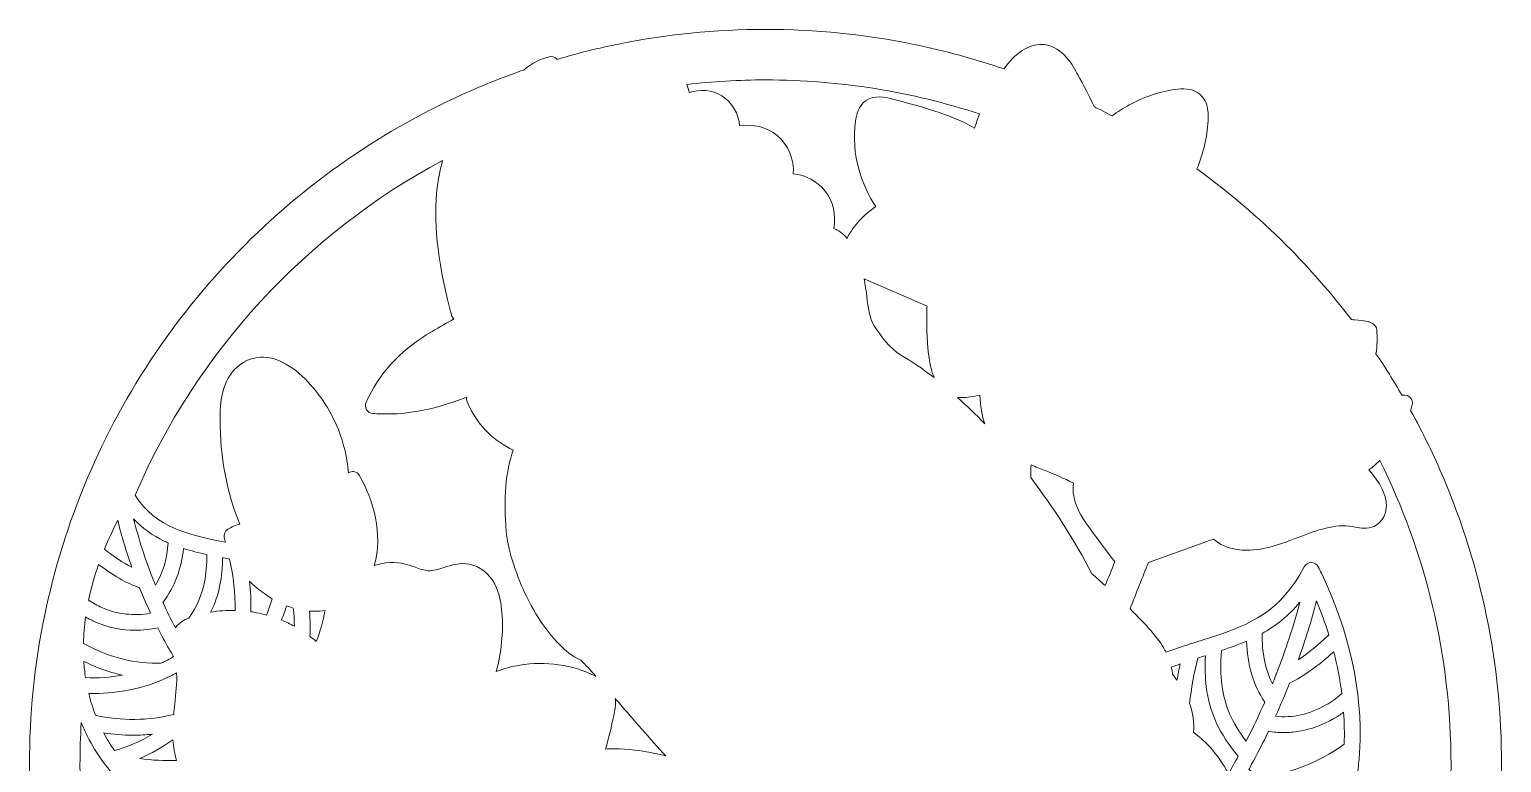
# Model space of a CAD drawing. Header units: inches. Extents: x -8.5 to 16.5, y -24.5 to 7.3.
# Drawn here: x -8.5 to -1.5, y -20.99 to -17.5 of the extents above; entities that cross this region are included whole.
import ezdxf

# ---------------------------------------------------------------- set-up
doc = ezdxf.new("R2010")
doc.units = ezdxf.units.IN
doc.header["$MEASUREMENT"] = 0
doc.layers.add('Layer 3', color=7, linetype='Continuous')

msp = doc.modelspace()

# ---------------------------------------------------------------- linework, layer by layer
at = {"layer": 'Layer 3', "lineweight": 0}
for points, knots in [([(-1.5, -21), (-1.5, -20.7626), (-1.5239, -20.5253), (-1.5711, -20.2947), (-1.6171, -20.0699), (-1.6857, -19.8489), (-1.7751, -19.6376), (-1.8218, -19.5272), (-1.8744, -19.4189), (-1.9324, -19.3135), (-1.9298, -19.3047), (-1.9274, -19.2958), (-1.9253, -19.2869), (-1.9223, -19.2747), (-1.9257, -19.2618), (-1.9342, -19.2526), (-1.9428, -19.2434), (-1.9553, -19.2391), (-1.9677, -19.2411), (-1.9695, -19.2414), (-1.9712, -19.2417), (-1.973, -19.2419), (-2.0122, -19.1745), (-2.0537, -19.1084), (-2.0973, -19.0438), (-2.0912, -19.0057), (-2.0899, -18.9671), (-2.0936, -18.9293), (-2.0946, -18.9194), (-2.1001, -18.9016), (-2.1259, -18.8937), (-2.131, -18.8921), (-2.1376, -18.8907), (-2.146, -18.8892), (-2.1585, -18.8871), (-2.1759, -18.8848), (-2.1976, -18.8826), (-2.2031, -18.882), (-2.2087, -18.8814), (-2.2142, -18.8809), (-2.3097, -18.7556), (-2.4138, -18.6364), (-2.5251, -18.5251), (-2.6563, -18.3939), (-2.7984, -18.2728), (-2.9487, -18.1639), (-2.9186, -18.0912), (-2.9001, -18.0139), (-2.8951, -17.9351), (-2.8937, -17.9131), (-2.8895, -17.8461), (-2.9355, -17.8078), (-2.9716, -17.7778), (-3.0198, -17.7808), (-3.0529, -17.7856), (-3.1282, -17.7967), (-3.2013, -17.8215), (-3.2701, -17.8592), (-3.2987, -17.8749), (-3.3258, -17.8924), (-3.3516, -17.9118), (-3.3801, -17.8965), (-3.4089, -17.8816), (-3.4379, -17.8671), (-3.4616, -17.8144), (-3.4887, -17.764), (-3.5144, -17.7163), (-3.5376, -17.6731), (-3.586, -17.5831), (-3.6735, -17.5726), (-3.7375, -17.5649), (-3.7997, -17.6005), (-3.8584, -17.6786), (-3.8608, -17.6817), (-3.8632, -17.6849), (-3.8655, -17.688), (-4.0059, -17.64), (-4.1495, -17.6008), (-4.2947, -17.5711), (-4.5253, -17.5239), (-4.7626, -17.5), (-5, -17.5), (-5.2374, -17.5), (-5.4747, -17.5239), (-5.7053, -17.5711), (-5.7361, -17.5774), (-5.7667, -17.5841), (-5.7973, -17.5913), (-5.8108, -17.5933), (-5.8242, -17.5965), (-5.8375, -17.6009), (-5.8891, -17.6136), (-5.9404, -17.6274), (-5.9914, -17.6425), (-5.9921, -17.6417), (-5.9928, -17.641), (-5.9935, -17.6403), (-6.0027, -17.6311), (-6.0161, -17.6273), (-6.0287, -17.6304), (-6.0726, -17.6409), (-6.113, -17.6619), (-6.1495, -17.6932), (-6.2214, -17.7182), (-6.2924, -17.7455), (-6.3624, -17.7751), (-6.5698, -17.8628), (-6.7698, -17.9714), (-6.9569, -18.0978), (-7.1422, -18.223), (-7.3165, -18.3668), (-7.4749, -18.5251), (-7.6332, -18.6835), (-7.777, -18.8578), (-7.9022, -19.0431), (-8.0286, -19.2302), (-8.1372, -19.4302), (-8.2249, -19.6376), (-8.3143, -19.8489), (-8.3829, -20.0699), (-8.4289, -20.2947), (-8.4761, -20.5253), (-8.5, -20.7626), (-8.5, -21), (-8.5, -21.2374), (-8.4761, -21.4747), (-8.4289, -21.7053), (-8.3829, -21.9301), (-8.3143, -22.1511), (-8.2249, -22.3624), (-8.2081, -22.4023), (-8.1904, -22.4419), (-8.172, -22.4812), (-8.1744, -22.4943), (-8.175, -22.5074), (-8.1739, -22.5205), (-8.1708, -22.5579), (-8.1534, -22.5888), (-8.1248, -22.6075), (-8.1183, -22.6117), (-8.1115, -22.6152), (-8.1043, -22.618), (-8.0434, -22.7346), (-7.9758, -22.848), (-7.9022, -22.9569), (-7.7901, -23.1229), (-7.663, -23.2801), (-7.5239, -23.4249), (-7.5185, -23.5009), (-7.508, -23.579), (-7.4924, -23.6589), (-7.4898, -23.672), (-7.4805, -23.6827), (-7.4678, -23.6871), (-7.4639, -23.6885), (-7.4597, -23.6892), (-7.4556, -23.6892), (-7.4468, -23.6892), (-7.438, -23.686), (-7.4311, -23.68), (-7.3982, -23.6515), (-7.3648, -23.629), (-7.3297, -23.612), (-7.212, -23.717), (-7.0872, -23.8142), (-6.9569, -23.9022), (-6.7698, -24.0286), (-6.5698, -24.1372), (-6.3624, -24.2249), (-6.1511, -24.3143), (-5.9301, -24.3829), (-5.7053, -24.4289), (-5.4747, -24.4761), (-5.2374, -24.5), (-5, -24.5), (-4.7626, -24.5), (-4.5253, -24.4761), (-4.2947, -24.4289), (-4.0699, -24.3829), (-3.8489, -24.3143), (-3.6376, -24.2249), (-3.4302, -24.1372), (-3.2302, -24.0286), (-3.0431, -23.9022), (-2.914, -23.815), (-2.7904, -23.7189), (-2.6737, -23.615), (-2.5492, -23.5467), (-2.4425, -23.4645), (-2.3571, -23.3702), (-2.3307, -23.3411), (-2.3066, -23.311), (-2.2845, -23.2799), (-2.2844, -23.2797), (-2.2842, -23.2794), (-2.284, -23.2791), (-2.2465, -23.2261), (-2.2153, -23.1703), (-2.1907, -23.1121), (-2.1906, -23.1118), (-2.1905, -23.1115), (-2.1904, -23.1112), (-2.1834, -23.0948), (-2.177, -23.0781), (-2.1711, -23.0612), (-2.146, -23.0269), (-2.1215, -22.9921), (-2.0978, -22.9569), (-1.9714, -22.7698), (-1.8628, -22.5698), (-1.7751, -22.3624), (-1.7662, -22.3414), (-1.7576, -22.3204), (-1.7491, -22.2992), (-1.7485, -22.299), (-1.7478, -22.2987), (-1.7472, -22.2985), (-1.7197, -22.2869), (-1.698, -22.2641), (-1.686, -22.2343), (-1.6724, -22.2003), (-1.672, -22.1601), (-1.6848, -22.1251), (-1.6382, -21.9877), (-1.6001, -21.8472), (-1.5711, -21.7053), (-1.5239, -21.4747), (-1.5, -21.2374), (-1.5, -21)], [0, 0, 0, 0, 1, 1, 1, 2, 2, 2, 3, 3, 3, 4, 4, 4, 5, 5, 5, 6, 6, 6, 7, 7, 7, 8, 8, 8, 9, 9, 9, 10, 10, 10, 11, 11, 11, 12, 12, 12, 13, 13, 13, 14, 14, 14, 15, 15, 15, 16, 16, 16, 17, 17, 17, 18, 18, 18, 19, 19, 19, 20, 20, 20, 21, 21, 21, 22, 22, 22, 23, 23, 23, 24, 24, 24, 25, 25, 25, 26, 26, 26, 27, 27, 27, 28, 28, 28, 29, 29, 29, 30, 30, 30, 31, 31, 31, 32, 32, 32, 33, 33, 33, 34, 34, 34, 35, 35, 35, 36, 36, 36, 37, 37, 37, 38, 38, 38, 39, 39, 39, 40, 40, 40, 41, 41, 41, 42, 42, 42, 43, 43, 43, 44, 44, 44, 45, 45, 45, 46, 46, 46, 47, 47, 47, 48, 48, 48, 49, 49, 49, 50, 50, 50, 51, 51, 51, 52, 52, 52, 53, 53, 53, 54, 54, 54, 55, 55, 55, 56, 56, 56, 57, 57, 57, 58, 58, 58, 59, 59, 59, 60, 60, 60, 61, 61, 61, 62, 62, 62, 63, 63, 63, 64, 64, 64, 65, 65, 65, 66, 66, 66, 67, 67, 67, 68, 68, 68, 69, 69, 69, 70, 70, 70, 71, 71, 71, 72, 72, 72, 73, 73, 73, 74, 74, 74, 75, 75, 75, 76, 76, 76, 76]), ([(-5, -17.7404), (-4.6446, -17.7404), (-4.3025, -17.7973), (-3.9823, -17.9024), (-3.9909, -17.9245), (-3.9986, -17.947), (-4.0054, -17.9697), (-4.1294, -17.9005), (-4.2668, -17.8651), (-4.4001, -17.8307), (-4.4286, -17.8233), (-4.4817, -17.8096), (-4.524, -17.8399), (-4.5587, -17.8648), (-4.5681, -17.9073), (-4.5722, -17.937), (-4.5827, -18.0139), (-4.5769, -18.0923), (-4.5551, -18.17), (-4.5379, -18.2312), (-4.5106, -18.2905), (-4.4753, -18.3436), (-4.5337, -18.3815), (-4.5816, -18.4337), (-4.6122, -18.4946), (-4.6331, -18.4698), (-4.6549, -18.4556), (-4.6755, -18.448), (-4.6633, -18.382), (-4.678, -18.3181), (-4.7181, -18.2679), (-4.7551, -18.2215), (-4.809, -18.1932), (-4.8679, -18.1877), (-4.8631, -18.1195), (-4.8912, -18.0492), (-4.9443, -18.005), (-4.9934, -17.9641), (-5.0608, -17.9482), (-5.1232, -17.9597), (-5.1272, -17.9025), (-5.158, -17.8472), (-5.2074, -17.8165), (-5.2539, -17.7877), (-5.3124, -17.7832), (-5.3632, -17.8009), (-5.3654, -17.7876), (-5.3688, -17.7745), (-5.3736, -17.7616), (-5.251, -17.7476), (-5.1264, -17.7404), (-5, -17.7404)], [0, 0, 0, 0, 1, 1, 1, 2, 2, 2, 3, 3, 3, 4, 4, 4, 5, 5, 5, 6, 6, 6, 7, 7, 7, 8, 8, 8, 9, 9, 9, 10, 10, 10, 11, 11, 11, 12, 12, 12, 13, 13, 13, 14, 14, 14, 15, 15, 15, 16, 16, 16, 17, 17, 17, 17]), ([(-6.5352, -18.1238), (-6.547, -18.1651), (-6.5555, -18.2076), (-6.5608, -18.2515), (-6.58, -18.4085), (-6.5614, -18.5879), (-6.5007, -18.8301), (-6.5007, -18.8303), (-6.5006, -18.8306), (-6.5005, -18.8308), (-6.4982, -18.8402), (-6.4958, -18.8497), (-6.4933, -18.8594), (-6.4913, -18.867), (-6.4871, -18.8735), (-6.4814, -18.8784), (-6.4824, -18.8789), (-6.4835, -18.8794), (-6.4845, -18.8799), (-6.4845, -18.8799), (-6.4933, -18.8848), (-6.4933, -18.8848), (-6.5604, -18.9218), (-6.6365, -18.9638), (-6.7086, -19.0242), (-6.7931, -19.0949), (-6.8554, -19.1771), (-6.899, -19.2755), (-6.904, -19.2867), (-6.9032, -19.2996), (-6.8968, -19.3101), (-6.8905, -19.3206), (-6.8794, -19.3273), (-6.8672, -19.3281), (-6.8408, -19.3297), (-6.8195, -19.3305), (-6.7982, -19.3305), (-6.7249, -19.3305), (-6.6067, -19.3221), (-6.4205, -19.2507), (-6.4221, -19.2581), (-6.4215, -19.266), (-6.4183, -19.2734), (-6.3931, -19.3316), (-6.359, -19.3816), (-6.3168, -19.422), (-6.2832, -19.4542), (-6.2437, -19.4811), (-6.1991, -19.5024), (-6.2352, -19.6026), (-6.2469, -19.7355), (-6.2331, -19.89), (-6.2261, -19.9683), (-6.1904, -20.085), (-6.1421, -20.1871), (-6.0984, -20.2795), (-6.0238, -20.4056), (-5.9162, -20.4815), (-5.9043, -20.4899), (-5.8913, -20.4969), (-5.8776, -20.5026), (-5.8562, -20.5243), (-5.8328, -20.5498), (-5.8074, -20.5783), (-5.9188, -20.5238), (-6.0462, -20.5053), (-6.1686, -20.526), (-6.2066, -20.5325), (-6.2439, -20.5426), (-6.28, -20.5564), (-6.2552, -20.4656), (-6.2459, -20.3702), (-6.2534, -20.2758), (-6.2565, -20.2367), (-6.2632, -20.1859), (-6.2876, -20.14), (-6.3145, -20.0893), (-6.3601, -20.0538), (-6.4094, -20.0452), (-6.4525, -20.0376), (-6.4929, -20.0502), (-6.5285, -20.0613), (-6.5553, -20.0697), (-6.5807, -20.0776), (-6.604, -20.0765), (-6.6236, -20.0755), (-6.6442, -20.068), (-6.6661, -20.0601), (-6.6809, -20.0547), (-6.6963, -20.0492), (-6.7127, -20.0451), (-6.76, -20.0333), (-6.8113, -20.036), (-6.8604, -20.0515), (-6.8163, -19.9054), (-6.8669, -19.7358), (-6.9307, -19.6236), (-6.9362, -19.6138), (-6.9459, -19.607), (-6.957, -19.6051), (-6.966, -19.6036), (-6.9752, -19.6054), (-6.9828, -19.6101), (-6.9887, -19.5405), (-7.005, -19.4709), (-7.0312, -19.405), (-7.0697, -19.3078), (-7.1292, -19.2198), (-7.2031, -19.1505), (-7.2845, -19.0742), (-7.3703, -19.0448), (-7.4447, -19.0678), (-7.4577, -19.0719), (-7.4703, -19.0776), (-7.4823, -19.0849), (-7.4839, -19.0858), (-7.4855, -19.0868), (-7.4871, -19.0879), (-7.5227, -19.1111), (-7.5523, -19.1478), (-7.57, -19.1923), (-7.5913, -19.2462), (-7.594, -19.3038), (-7.5938, -19.353), (-7.5932, -19.5365), (-7.5616, -19.7051), (-7.4999, -19.8549), (-7.5202, -19.8603), (-7.5393, -19.8684), (-7.557, -19.8795), (-7.5703, -19.8878), (-7.5771, -19.9035), (-7.5739, -19.9189), (-7.5724, -19.9263), (-7.5706, -19.9337), (-7.5685, -19.9411), (-7.7496, -19.9046), (-7.8951, -19.8736), (-7.9975, -19.7171), (-7.7049, -19.0345), (-7.1861, -18.472), (-6.5352, -18.1238)], [0, 0, 0, 0, 1, 1, 1, 2, 2, 2, 3, 3, 3, 4, 4, 4, 5, 5, 5, 6, 6, 6, 7, 7, 7, 8, 8, 8, 9, 9, 9, 10, 10, 10, 11, 11, 11, 12, 12, 12, 13, 13, 13, 14, 14, 14, 15, 15, 15, 16, 16, 16, 17, 17, 17, 18, 18, 18, 19, 19, 19, 20, 20, 20, 21, 21, 21, 22, 22, 22, 23, 23, 23, 24, 24, 24, 25, 25, 25, 26, 26, 26, 27, 27, 27, 28, 28, 28, 29, 29, 29, 30, 30, 30, 31, 31, 31, 32, 32, 32, 33, 33, 33, 34, 34, 34, 35, 35, 35, 36, 36, 36, 37, 37, 37, 38, 38, 38, 39, 39, 39, 40, 40, 40, 41, 41, 41, 42, 42, 42, 43, 43, 43, 44, 44, 44, 45, 45, 45, 46, 46, 46, 47, 47, 47, 47]), ([(-4.2243, -19.0459), (-4.2186, -19.0906), (-4.2101, -19.1276), (-4.1987, -19.1573), (-4.2544, -19.1138), (-4.3078, -19.0776), (-4.3564, -19.0507), (-4.4121, -19.0146), (-4.4501, -18.9621), (-4.4828, -18.9107), (-4.5065, -18.8735), (-4.5127, -18.8214), (-4.5187, -18.7709), (-4.5208, -18.753), (-4.523, -18.7346), (-4.5259, -18.7169), (-4.5273, -18.7085), (-4.5292, -18.6982), (-4.5316, -18.6867), (-4.5316, -18.6867), (-4.2319, -18.8172), (-4.2319, -18.8172), (-4.2325, -18.8253), (-4.2329, -18.8336), (-4.2328, -18.842), (-4.2328, -18.8455), (-4.2329, -18.8501), (-4.2329, -18.8558), (-4.2332, -18.8931), (-4.2339, -18.9708), (-4.2243, -19.0459)], [0, 0, 0, 0, 1, 1, 1, 2, 2, 2, 3, 3, 3, 4, 4, 4, 5, 5, 5, 6, 6, 6, 7, 7, 7, 8, 8, 8, 9, 9, 9, 10, 10, 10, 10]), ([(-3.9571, -19.3779), (-4.0002, -19.333), (-4.0439, -19.2906), (-4.087, -19.2516), (-4.0813, -19.2521), (-4.0756, -19.2523), (-4.0698, -19.2523), (-4.0402, -19.2523), (-4.0093, -19.2466), (-3.9812, -19.2409), (-3.9772, -19.2914), (-3.9705, -19.3397), (-3.9571, -19.3779)], [0, 0, 0, 0, 1, 1, 1, 2, 2, 2, 3, 3, 3, 4, 4, 4, 4]), ([(-3.7375, -19.5724), (-3.7154, -19.5821), (-3.6929, -19.591), (-3.6707, -19.5998), (-3.6257, -19.6177), (-3.5794, -19.6361), (-3.536, -19.6604), (-3.5397, -19.6906), (-3.5364, -19.7232), (-3.5257, -19.7553), (-3.5085, -19.8068), (-3.4761, -19.8505), (-3.4475, -19.889), (-3.4475, -19.889), (-3.3511, -20.0189), (-3.3511, -20.0189), (-3.3478, -20.0233), (-3.3439, -20.0285), (-3.3393, -20.0337), (-3.3544, -20.0718), (-3.3693, -20.1097), (-3.3841, -20.1476), (-3.4057, -20.1279), (-3.4271, -20.1089), (-3.4476, -20.0908), (-3.5315, -19.9308), (-3.6303, -19.7761), (-3.7391, -19.6334), (-3.7388, -19.6131), (-3.7383, -19.5927), (-3.7375, -19.5724)], [0, 0, 0, 0, 1, 1, 1, 2, 2, 2, 3, 3, 3, 4, 4, 4, 5, 5, 5, 6, 6, 6, 7, 7, 7, 8, 8, 8, 9, 9, 9, 10, 10, 10, 10]), ([(-1.8299, -21.762), (-1.8426, -21.7519), (-1.8567, -21.741), (-1.8724, -21.7291), (-1.9484, -21.6717), (-2.0396, -21.6091), (-2.1128, -21.5589), (-2.1377, -21.5418), (-2.1612, -21.5256), (-2.1804, -21.5122), (-2.1804, -21.5122), (-2.3009, -21.4281), (-2.3009, -21.4281), (-2.2566, -21.337), (-2.2236, -21.2403), (-2.2021, -21.1392), (-2.202, -21.1388), (-2.2019, -21.1384), (-2.2019, -21.1379), (-2.1926, -21.0941), (-2.1855, -21.0495), (-2.1806, -21.0042), (-2.1777, -20.9775), (-2.1756, -20.9507), (-2.1742, -20.9237), (-2.1742, -20.9235), (-2.1742, -20.9233), (-2.1742, -20.9232), (-2.1606, -20.6529), (-2.223, -20.3667), (-2.3566, -20.0887), (-2.3566, -20.0887), (-2.3566, -20.0886), (-2.3566, -20.0886), (-2.3615, -20.0786), (-2.3664, -20.0685), (-2.3714, -20.0585), (-2.3777, -20.046), (-2.3905, -20.038), (-2.4045, -20.0378), (-2.4186, -20.0377), (-2.4316, -20.0454), (-2.4381, -20.0579), (-2.55, -20.2715), (-2.6963, -20.3335), (-2.8787, -20.3929), (-2.8788, -20.3929), (-2.8789, -20.3929), (-2.879, -20.3929), (-2.8963, -20.3986), (-2.914, -20.4042), (-2.932, -20.4099), (-2.95, -20.4156), (-2.9683, -20.4215), (-2.987, -20.4275), (-2.9871, -20.4276), (-2.9872, -20.4276), (-2.9873, -20.4276), (-3.0223, -20.439), (-3.0584, -20.4512), (-3.0955, -20.465), (-3.0976, -20.4606), (-3.0998, -20.4563), (-3.1021, -20.452), (-3.1289, -20.4014), (-3.1926, -20.3308), (-3.2663, -20.2583), (-3.2373, -20.1826), (-3.208, -20.1089), (-3.1796, -20.0378), (-3.1796, -20.0378), (-2.9009, -19.9375), (-2.9009, -19.9375), (-2.8909, -19.9339), (-2.8804, -19.9301), (-2.8696, -19.9258), (-2.8407, -19.9517), (-2.8006, -19.9698), (-2.7572, -19.9759), (-2.7417, -19.9781), (-2.7263, -19.9791), (-2.7111, -19.9791), (-2.6263, -19.9791), (-2.5456, -19.9482), (-2.4672, -19.9182), (-2.3775, -19.8839), (-2.2927, -19.8514), (-2.2082, -19.8663), (-2.2044, -19.867), (-2.2004, -19.8678), (-2.1963, -19.8686), (-2.1701, -19.8738), (-2.1376, -19.8802), (-2.1057, -19.8654), (-2.0728, -19.8502), (-2.0506, -19.8158), (-2.0479, -19.7758), (-2.046, -19.7485), (-2.0523, -19.7206), (-2.0678, -19.6879), (-2.0835, -19.6548), (-2.1048, -19.6242), (-2.1309, -19.5968), (-2.1126, -19.5829), (-2.0952, -19.568), (-2.0788, -19.5521), (-1.8622, -19.9883), (-1.7404, -20.4799), (-1.7404, -21), (-1.7404, -21.2624), (-1.7714, -21.5175), (-1.8299, -21.762)], [0, 0, 0, 0, 1, 1, 1, 2, 2, 2, 3, 3, 3, 4, 4, 4, 5, 5, 5, 6, 6, 6, 7, 7, 7, 8, 8, 8, 9, 9, 9, 10, 10, 10, 11, 11, 11, 12, 12, 12, 13, 13, 13, 14, 14, 14, 15, 15, 15, 16, 16, 16, 17, 17, 17, 18, 18, 18, 19, 19, 19, 20, 20, 20, 21, 21, 21, 22, 22, 22, 23, 23, 23, 24, 24, 24, 25, 25, 25, 26, 26, 26, 27, 27, 27, 28, 28, 28, 29, 29, 29, 30, 30, 30, 31, 31, 31, 32, 32, 32, 33, 33, 33, 34, 34, 34, 35, 35, 35, 36, 36, 36, 37, 37, 37, 37]), ([(-8.0802, -19.8362), (-8.0617, -19.9118), (-8.0394, -19.9863), (-8.0136, -20.0597), (-8.056, -20.0375), (-8.099, -20.0089), (-8.1433, -19.9734), (-8.1248, -19.928), (-8.1038, -19.8823), (-8.0802, -19.8362)], [0, 0, 0, 0, 1, 1, 1, 2, 2, 2, 3, 3, 3, 3]), ([(-7.8588, -19.9356), (-7.8529, -19.9384), (-7.8469, -19.9411), (-7.8409, -19.9437), (-7.844, -20.0164), (-7.8647, -20.0862), (-7.9007, -20.146), (-7.9042, -20.1375), (-7.9077, -20.1289), (-7.9111, -20.1203), (-7.9119, -20.1171), (-7.9131, -20.114), (-7.9148, -20.1111), (-7.9505, -20.0196), (-7.9805, -19.9256), (-8.0045, -19.8299), (-7.9634, -19.8739), (-7.9155, -19.9085), (-7.8588, -19.9356)], [0, 0, 0, 0, 1, 1, 1, 2, 2, 2, 3, 3, 3, 4, 4, 4, 5, 5, 5, 6, 6, 6, 6]), ([(-7.8033, -20.3455), (-7.8042, -20.3467), (-7.805, -20.3479), (-7.8058, -20.3492), (-7.8269, -20.3092), (-7.8468, -20.2686), (-7.8656, -20.2274), (-7.8099, -20.1545), (-7.7759, -20.0651), (-7.7676, -19.9708), (-7.7319, -19.9819), (-7.6949, -19.991), (-7.6568, -19.9993), (-7.6564, -20.0488), (-7.6599, -20.0909), (-7.6675, -20.1297), (-7.6792, -20.1895), (-7.7033, -20.2453), (-7.7426, -20.3021), (-7.7646, -20.3108), (-7.7874, -20.3233), (-7.8033, -20.3455)], [0, 0, 0, 0, 1, 1, 1, 2, 2, 2, 3, 3, 3, 4, 4, 4, 5, 5, 5, 6, 6, 6, 7, 7, 7, 7]), ([(-7.5217, -20.2654), (-7.5611, -20.2644), (-7.6002, -20.2673), (-7.6384, -20.2738), (-7.6173, -20.2318), (-7.6028, -20.1892), (-7.5939, -20.1442), (-7.5862, -20.1046), (-7.5822, -20.0627), (-7.5818, -20.0148), (-7.58, -20.0152), (-7.5783, -20.0156), (-7.5765, -20.0159), (-7.5672, -20.0178), (-7.5577, -20.0197), (-7.5482, -20.0216), (-7.5299, -20.102), (-7.5211, -20.1844), (-7.5217, -20.2654)], [0, 0, 0, 0, 1, 1, 1, 2, 2, 2, 3, 3, 3, 4, 4, 4, 5, 5, 5, 6, 6, 6, 6]), ([(-8.1711, -20.0469), (-8.105, -20.0974), (-8.0408, -20.1342), (-7.9762, -20.1587), (-7.96, -20.199), (-7.9426, -20.239), (-7.9241, -20.2786), (-8.0014, -20.2931), (-8.084, -20.284), (-8.1558, -20.2522), (-8.1777, -20.2425), (-8.1988, -20.2307), (-8.2187, -20.2168), (-8.207, -20.1611), (-8.1912, -20.1043), (-8.1711, -20.0469)], [0, 0, 0, 0, 1, 1, 1, 2, 2, 2, 3, 3, 3, 4, 4, 4, 5, 5, 5, 5]), ([(-7.358, -20.249), (-7.3624, -20.2619), (-7.3672, -20.2747), (-7.3723, -20.2874), (-7.388, -20.2831), (-7.4039, -20.2794), (-7.4201, -20.2764), (-7.4289, -20.2747), (-7.4377, -20.2732), (-7.4466, -20.2719), (-7.4459, -20.2233), (-7.4485, -20.1746), (-7.4541, -20.1263), (-7.442, -20.1384), (-7.4292, -20.15), (-7.4157, -20.1612), (-7.3933, -20.1796), (-7.3699, -20.196), (-7.3458, -20.21), (-7.3496, -20.2231), (-7.3536, -20.2361), (-7.358, -20.249)], [0, 0, 0, 0, 1, 1, 1, 2, 2, 2, 3, 3, 3, 4, 4, 4, 5, 5, 5, 6, 6, 6, 7, 7, 7, 7]), ([(-2.5705, -20.5668), (-2.5722, -20.5698), (-2.5735, -20.573), (-2.5743, -20.5763), (-2.5794, -20.5894), (-2.5846, -20.6025), (-2.5899, -20.6155), (-2.6239, -20.5465), (-2.6405, -20.4634), (-2.6377, -20.3749), (-2.5731, -20.3388), (-2.5131, -20.2922), (-2.4587, -20.2259), (-2.4899, -20.3414), (-2.5273, -20.4553), (-2.5705, -20.5668)], [0, 0, 0, 0, 1, 1, 1, 2, 2, 2, 3, 3, 3, 4, 4, 4, 5, 5, 5, 5]), ([(-2.4662, -20.5007), (-2.4333, -20.4083), (-2.4044, -20.3148), (-2.3797, -20.2204), (-2.3574, -20.2742), (-2.3379, -20.3278), (-2.3213, -20.3813), (-2.3712, -20.4295), (-2.4192, -20.4691), (-2.4662, -20.5007)], [0, 0, 0, 0, 1, 1, 1, 2, 2, 2, 3, 3, 3, 3]), ([(-8.2327, -20.2968), (-8.2176, -20.3057), (-8.2021, -20.3137), (-8.1861, -20.3208), (-8.1271, -20.3469), (-8.0618, -20.3602), (-7.9967, -20.3602), (-7.9608, -20.3602), (-7.925, -20.3562), (-7.8902, -20.348), (-7.8729, -20.3822), (-7.8547, -20.416), (-7.8357, -20.4495), (-7.8356, -20.4496), (-7.8356, -20.4497), (-7.8355, -20.4498), (-7.8309, -20.4579), (-7.8263, -20.4659), (-7.8216, -20.474), (-7.8193, -20.4779), (-7.8171, -20.4817), (-7.8148, -20.4855), (-7.8337, -20.4967), (-7.8532, -20.507), (-7.8732, -20.5163), (-7.9923, -20.5227), (-8.1256, -20.4887), (-8.2431, -20.4224), (-8.2422, -20.3812), (-8.2387, -20.3393), (-8.2327, -20.2968)], [0, 0, 0, 0, 1, 1, 1, 2, 2, 2, 3, 3, 3, 4, 4, 4, 5, 5, 5, 6, 6, 6, 7, 7, 7, 8, 8, 8, 9, 9, 9, 10, 10, 10, 10]), ([(-7.3012, -20.3116), (-7.2962, -20.2989), (-7.2914, -20.2861), (-7.287, -20.2732), (-7.2836, -20.2632), (-7.2805, -20.2532), (-7.2774, -20.2432), (-7.2669, -20.2473), (-7.2563, -20.2509), (-7.2458, -20.2541), (-7.2446, -20.2626), (-7.2437, -20.2712), (-7.2429, -20.2798), (-7.2411, -20.2995), (-7.2403, -20.3199), (-7.2403, -20.3406), (-7.2599, -20.3298), (-7.2803, -20.3202), (-7.3012, -20.3116)], [0, 0, 0, 0, 1, 1, 1, 2, 2, 2, 3, 3, 3, 4, 4, 4, 5, 5, 5, 6, 6, 6, 6]), ([(-7.1361, -20.4134), (-7.1374, -20.4123), (-7.1387, -20.4111), (-7.14, -20.41), (-7.1486, -20.4026), (-7.1575, -20.3954), (-7.1665, -20.3885), (-7.1644, -20.3492), (-7.1649, -20.3103), (-7.1683, -20.2731), (-7.1684, -20.2717), (-7.1686, -20.2703), (-7.1687, -20.2688), (-7.1607, -20.2694), (-7.1528, -20.2698), (-7.145, -20.2698), (-7.1277, -20.2698), (-7.1108, -20.2683), (-7.0944, -20.2653), (-7.1037, -20.316), (-7.1176, -20.3655), (-7.1361, -20.4134)], [0, 0, 0, 0, 1, 1, 1, 2, 2, 2, 3, 3, 3, 4, 4, 4, 5, 5, 5, 6, 6, 6, 7, 7, 7, 7]), ([(-2.6263, -20.702), (-2.6537, -20.7648), (-2.6831, -20.8268), (-2.7142, -20.8877), (-2.782, -20.8003), (-2.8181, -20.7162), (-2.8297, -20.6205), (-2.8355, -20.5724), (-2.8362, -20.5197), (-2.8318, -20.4563), (-2.7908, -20.4426), (-2.7511, -20.4283), (-2.7127, -20.4117), (-2.7098, -20.521), (-2.6799, -20.6222), (-2.6263, -20.702)], [0, 0, 0, 0, 1, 1, 1, 2, 2, 2, 3, 3, 3, 4, 4, 4, 5, 5, 5, 5]), ([(-8.2332, -20.5851), (-8.237, -20.5598), (-8.2397, -20.5342), (-8.2414, -20.5082), (-8.192, -20.5328), (-8.1406, -20.5524), (-8.0879, -20.5666), (-8.0777, -20.5694), (-8.0675, -20.5719), (-8.0573, -20.5742), (-8.1147, -20.5844), (-8.1738, -20.5882), (-8.2332, -20.5851)], [0, 0, 0, 0, 1, 1, 1, 2, 2, 2, 3, 3, 3, 4, 4, 4, 4]), ([(-2.9041, -20.6295), (-2.8896, -20.7492), (-2.8425, -20.8521), (-2.7522, -20.96), (-2.7672, -20.9877), (-2.7825, -21.0151), (-2.7982, -21.0423), (-2.8232, -20.9965), (-2.8532, -20.9537), (-2.8879, -20.9144), (-2.9025, -20.8979), (-2.93, -20.8735), (-2.9643, -20.8451), (-2.9605, -20.8008), (-2.9671, -20.7542), (-2.9832, -20.7085), (-2.9755, -20.6367), (-2.9625, -20.5641), (-2.9441, -20.4925), (-2.9323, -20.4887), (-2.9208, -20.485), (-2.9093, -20.4814), (-2.909, -20.4813), (-2.9087, -20.4812), (-2.9083, -20.4811), (-2.9109, -20.5364), (-2.9095, -20.5845), (-2.9041, -20.6295)], [0, 0, 0, 0, 1, 1, 1, 2, 2, 2, 3, 3, 3, 4, 4, 4, 5, 5, 5, 6, 6, 6, 7, 7, 7, 8, 8, 8, 9, 9, 9, 9]), ([(-2.3349, -20.7156), (-2.4111, -20.7597), (-2.4965, -20.7787), (-2.5749, -20.7697), (-2.5513, -20.7176), (-2.529, -20.6651), (-2.5081, -20.6122), (-2.4393, -20.5776), (-2.3701, -20.5283), (-2.2982, -20.4624), (-2.2809, -20.5293), (-2.268, -20.5957), (-2.2596, -20.6614), (-2.2836, -20.6822), (-2.3088, -20.7005), (-2.3349, -20.7156)], [0, 0, 0, 0, 1, 1, 1, 2, 2, 2, 3, 3, 3, 4, 4, 4, 5, 5, 5, 5]), ([(-8.1926, -20.6611), (-8.0724, -20.6611), (-7.9542, -20.6356), (-7.8479, -20.5871), (-7.8476, -20.587), (-7.8474, -20.5869), (-7.8472, -20.5868), (-7.8312, -20.5795), (-7.8154, -20.5716), (-7.8, -20.5633), (-7.798, -20.6113), (-7.8034, -20.661), (-7.8091, -20.7126), (-7.8108, -20.7285), (-7.8126, -20.7448), (-7.8141, -20.7611), (-7.9345, -20.7907), (-8.0629, -20.7925), (-8.1854, -20.7649), (-8.1987, -20.7312), (-8.2096, -20.6964), (-8.2183, -20.6607), (-8.2097, -20.6609), (-8.2012, -20.6611), (-8.1926, -20.6611)], [0, 0, 0, 0, 1, 1, 1, 2, 2, 2, 3, 3, 3, 4, 4, 4, 5, 5, 5, 6, 6, 6, 7, 7, 7, 8, 8, 8, 8]), ([(-3.0706, -20.5357), (-3.0562, -20.5304), (-3.042, -20.5253), (-3.0279, -20.5204), (-3.0337, -20.5459), (-3.0389, -20.5714), (-3.0434, -20.597), (-3.05, -20.5882), (-3.0569, -20.5796), (-3.064, -20.5712), (-3.0656, -20.5593), (-3.0678, -20.5475), (-3.0706, -20.5357)], [0, 0, 0, 0, 1, 1, 1, 2, 2, 2, 3, 3, 3, 4, 4, 4, 4]), ([(-5.7213, -20.7657), (-5.717, -20.7463), (-5.7105, -20.7164), (-5.7141, -20.6856), (-5.7084, -20.6924), (-5.7025, -20.6992), (-5.6966, -20.706), (-5.6273, -20.7868), (-5.5515, -20.8752), (-5.4737, -20.9584), (-5.491, -20.9539), (-5.5101, -20.9493), (-5.5305, -20.945), (-5.5315, -20.9448), (-5.5325, -20.9446), (-5.5335, -20.9444), (-5.5886, -20.9331), (-5.6534, -20.9242), (-5.7209, -20.9242), (-5.7345, -20.9242), (-5.7478, -20.9245), (-5.7608, -20.9253), (-5.7449, -20.8716), (-5.7326, -20.8178), (-5.7213, -20.7657)], [0, 0, 0, 0, 1, 1, 1, 2, 2, 2, 3, 3, 3, 4, 4, 4, 5, 5, 5, 6, 6, 6, 7, 7, 7, 8, 8, 8, 8]), ([(-2.6442, -21.0537), (-2.6641, -21.0447), (-2.6834, -21.0346), (-2.7022, -21.0234), (-2.6981, -21.016), (-2.694, -21.0086), (-2.69, -21.0012), (-2.6612, -20.9482), (-2.6338, -20.8947), (-2.6079, -20.8406), (-2.5844, -20.8449), (-2.5604, -20.847), (-2.536, -20.847), (-2.5118, -20.847), (-2.4873, -20.8449), (-2.4625, -20.8408), (-2.4053, -20.8311), (-2.3497, -20.8108), (-2.2973, -20.7804), (-2.2815, -20.7713), (-2.266, -20.7612), (-2.2508, -20.7502), (-2.2473, -20.8015), (-2.2466, -20.8522), (-2.2485, -20.9022), (-2.3766, -20.9944), (-2.5194, -21.0492), (-2.6442, -21.0537)], [0, 0, 0, 0, 1, 1, 1, 2, 2, 2, 3, 3, 3, 4, 4, 4, 5, 5, 5, 6, 6, 6, 7, 7, 7, 8, 8, 8, 9, 9, 9, 9]), ([(-8.0013, -22.2739), (-8.1676, -21.8826), (-8.2596, -21.452), (-8.2596, -21), (-8.2596, -20.9327), (-8.2576, -20.866), (-8.2536, -20.7997), (-8.2423, -20.8279), (-8.2295, -20.8553), (-8.2153, -20.8821), (-8.194, -20.9222), (-8.1694, -20.9607), (-8.1417, -20.9973), (-8.1414, -20.9978), (-8.141, -20.9983), (-8.1406, -20.9988), (-8.14, -20.9995), (-8.1395, -21.0002), (-8.139, -21.0009), (-8.1384, -21.0017), (-8.1378, -21.0025), (-8.1372, -21.0032), (-8.0858, -21.0699), (-8.0241, -21.1303), (-7.9525, -21.1838), (-7.943, -21.1909), (-7.9335, -21.1976), (-7.924, -21.204), (-7.9528, -21.2499), (-7.971, -21.3008), (-7.9875, -21.3471), (-7.9875, -21.3471), (-8.073, -21.5876), (-8.073, -21.5876), (-8.0824, -21.6137), (-8.0979, -21.6575), (-8.0809, -21.6991), (-8.063, -21.743), (-8.0207, -21.7615), (-7.9867, -21.7764), (-7.9844, -21.7774), (-7.9822, -21.7784), (-7.9799, -21.7794), (-7.9259, -21.8033), (-7.8756, -21.8384), (-7.8346, -21.8809), (-7.8262, -21.8894), (-7.8182, -21.8984), (-7.8097, -21.9078), (-7.7863, -21.9339), (-7.7622, -21.9608), (-7.7306, -21.9816), (-7.6916, -22.0072), (-7.6436, -22.0211), (-7.592, -22.0216), (-7.5909, -22.0217), (-7.5898, -22.0217), (-7.5888, -22.0217), (-7.5439, -22.0217), (-7.497, -22.0118), (-7.4531, -21.9932), (-7.448, -21.991), (-7.4429, -21.9887), (-7.4379, -21.9863), (-7.4379, -21.9939), (-7.4377, -22.0014), (-7.4374, -22.0088), (-7.4356, -22.0456), (-7.4288, -22.0826), (-7.4171, -22.1197), (-7.5302, -22.1159), (-7.6432, -22.1289), (-7.7472, -22.1578), (-7.8419, -22.1841), (-7.9281, -22.2236), (-8.0013, -22.2739)], [0, 0, 0, 0, 1, 1, 1, 2, 2, 2, 3, 3, 3, 4, 4, 4, 5, 5, 5, 6, 6, 6, 7, 7, 7, 8, 8, 8, 9, 9, 9, 10, 10, 10, 11, 11, 11, 12, 12, 12, 13, 13, 13, 14, 14, 14, 15, 15, 15, 16, 16, 16, 17, 17, 17, 18, 18, 18, 19, 19, 19, 20, 20, 20, 21, 21, 21, 22, 22, 22, 23, 23, 23, 24, 24, 24, 25, 25, 25, 25]), ([(-8.0084, -20.8594), (-7.9769, -20.8594), (-7.9454, -20.8578), (-7.9142, -20.8545), (-7.9743, -20.8905), (-8.0348, -20.9167), (-8.0952, -20.9328), (-8.1143, -20.9056), (-8.1316, -20.8776), (-8.147, -20.8486), (-8.1011, -20.8558), (-8.0547, -20.8594), (-8.0084, -20.8594)], [0, 0, 0, 0, 1, 1, 1, 2, 2, 2, 3, 3, 3, 4, 4, 4, 4]), ([(-7.8006, -20.9792), (-7.8575, -20.9822), (-7.9156, -20.9791), (-7.975, -20.97), (-7.9221, -20.9471), (-7.8694, -20.9173), (-7.8174, -20.8809), (-7.8163, -20.8988), (-7.8144, -20.9159), (-7.8116, -20.9322), (-7.8088, -20.9486), (-7.8052, -20.9642), (-7.8006, -20.9792)], [0, 0, 0, 0, 1, 1, 1, 2, 2, 2, 3, 3, 3, 4, 4, 4, 4])]:
    msp.add_open_spline(points, degree=3, knots=knots, dxfattribs=at)

doc.saveas('drawing.dxf')
